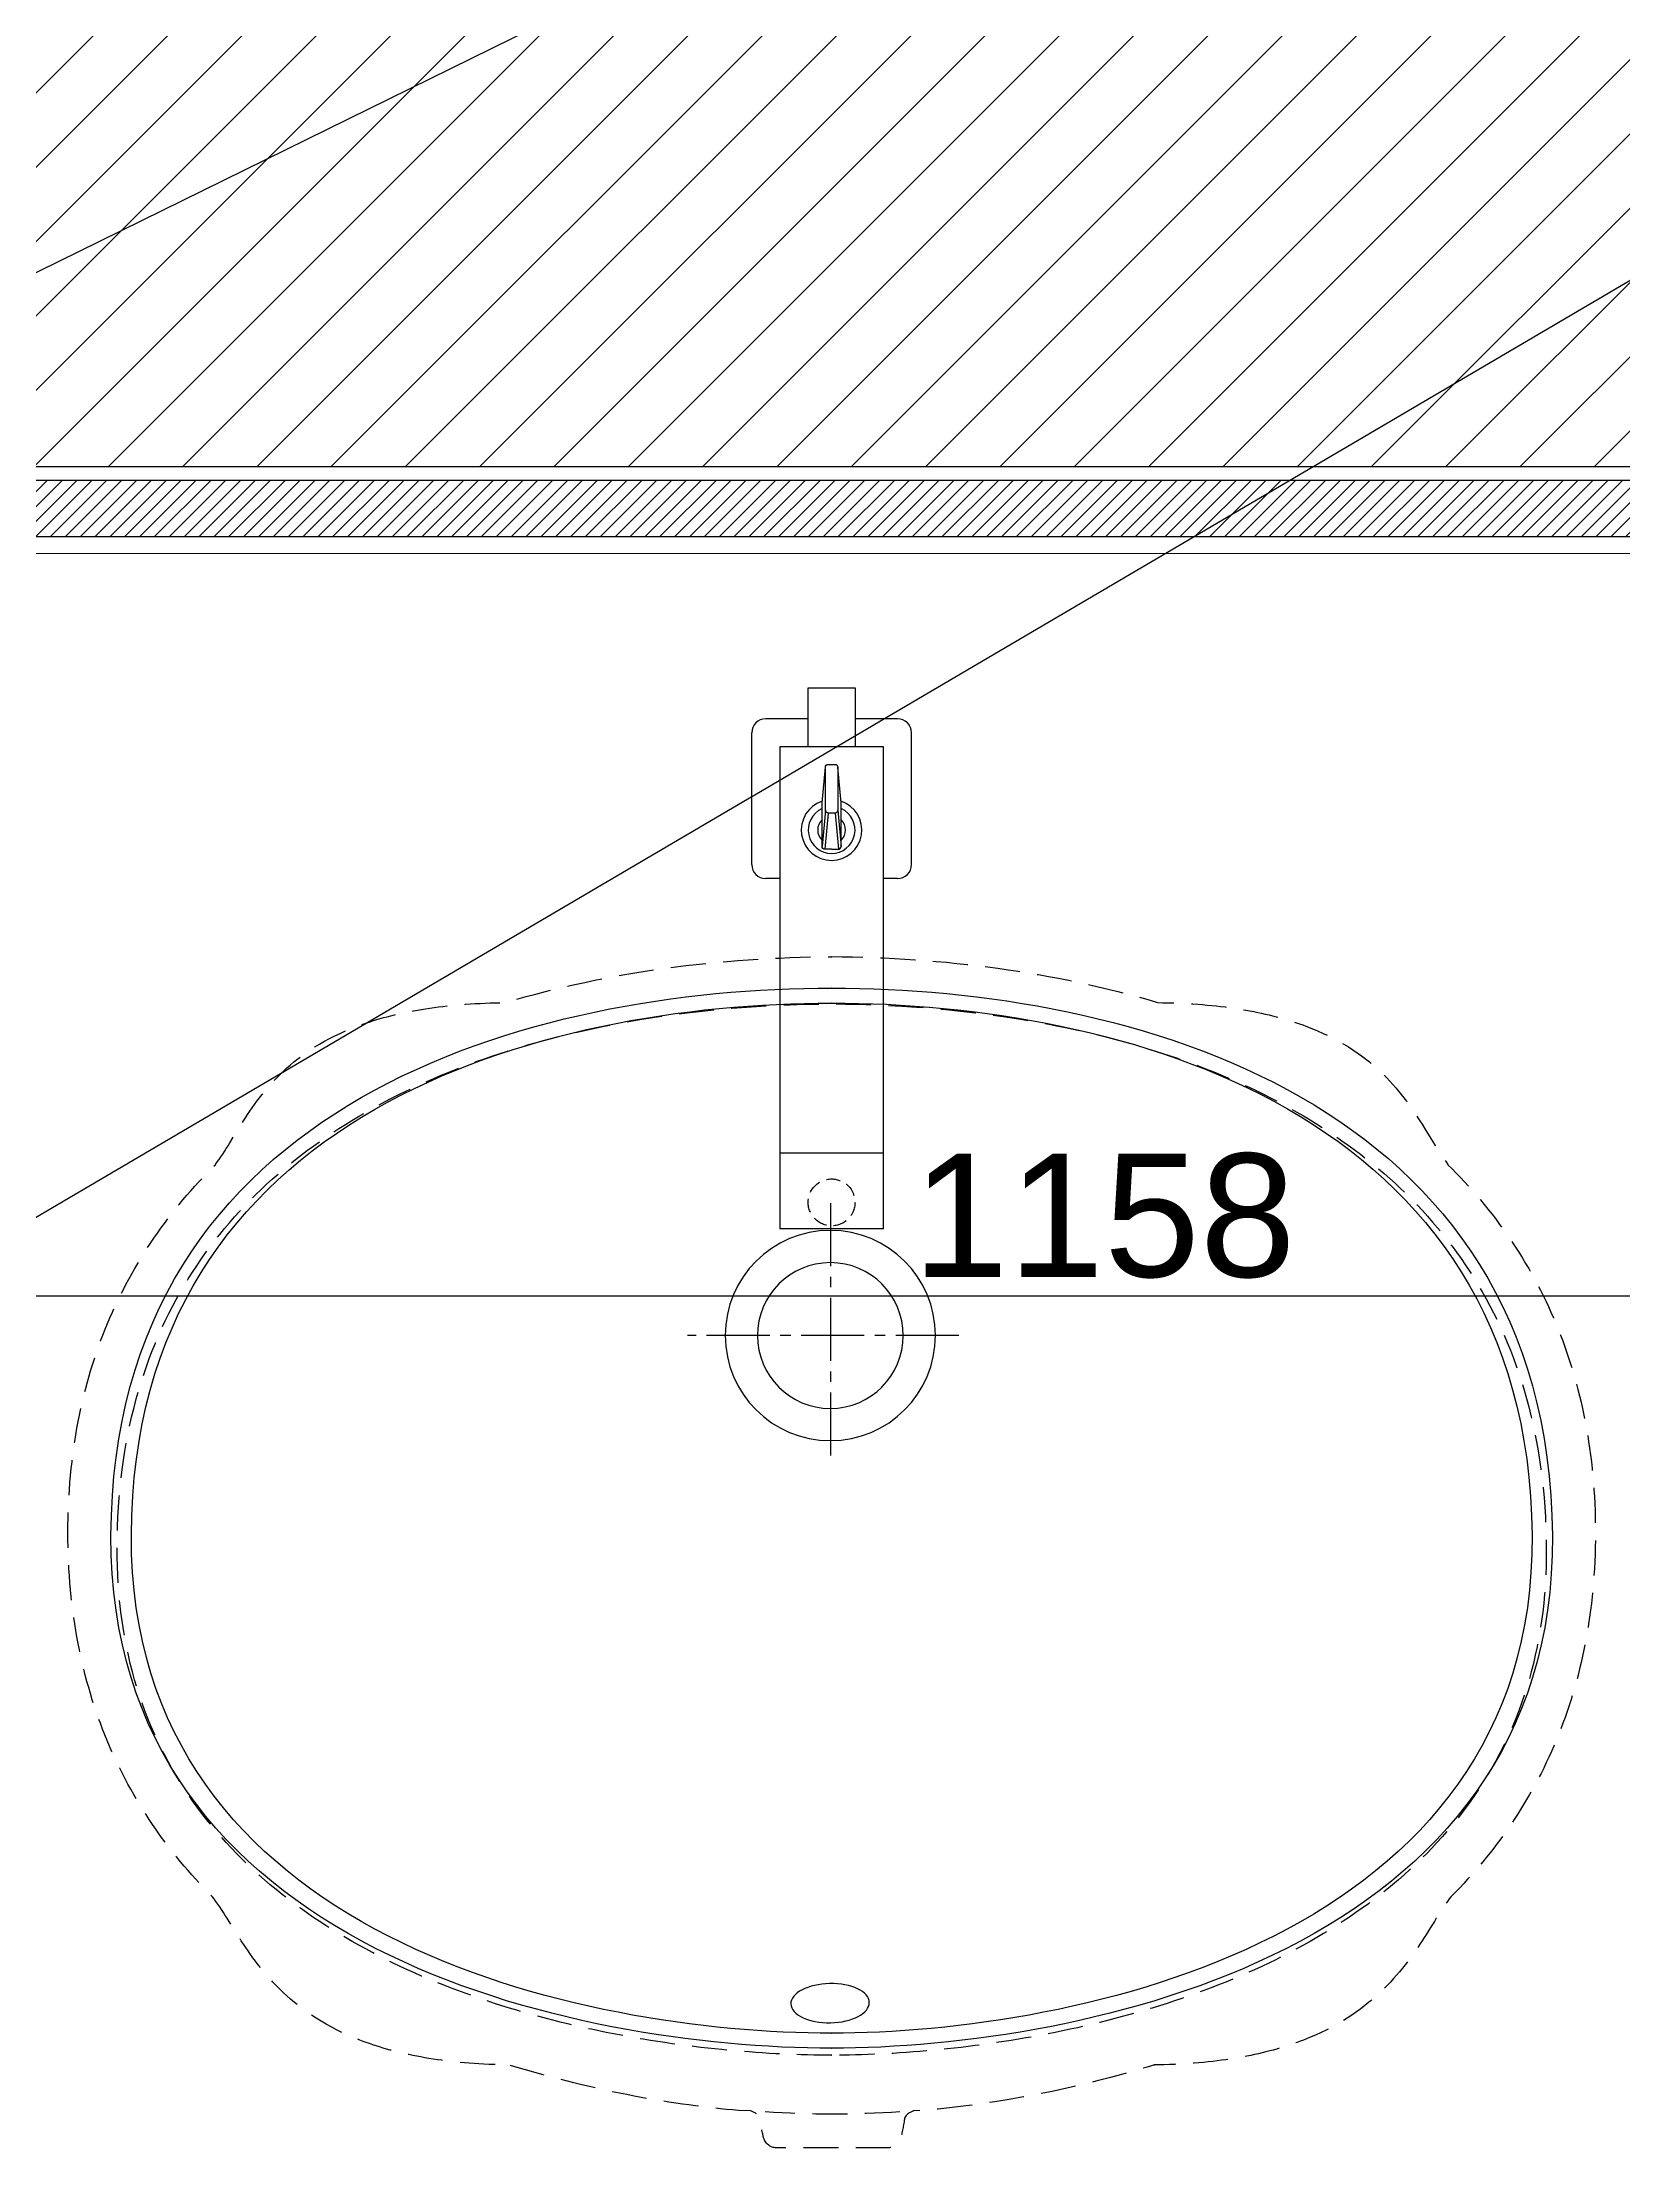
# Model space of a CAD drawing. Header units: inches. Extents: x 258415 to 640093, y 441672 to 945769.
# Drawn here: x 311478 to 312042, y 471107 to 471865 of the extents above; entities that cross this region are included whole.
import ezdxf

# ---------------------------------------------------------------- set-up
doc = ezdxf.new("R2010")
doc.units = ezdxf.units.IN
doc.header["$MEASUREMENT"] = 0
doc.set_wipeout_variables(frame=1)
for name, pattern in [('CENTER2', [1.125, 0.75, -0.125, 0.125, -0.125]), ('DASHED2', [0.375, 0.25, -0.125]), ('HIDDEN', [0.375, 0.25, -0.125])]:
    doc.linetypes.add(name, pattern=pattern)
for name, color, linetype in [('A-DIMESNION-1', 7, 'Continuous'), ('CQ SANITARY WARES', 212, 'Continuous'), ('CQ Wall plan', 3, 'Continuous'), ('CQ Wood Section', 60, 'Continuous'), ('CQ_callout', 34, 'Continuous'), ('grab bar', 7, 'Continuous'), ('SANITARY WARES', 212, 'Continuous'), ('xref grd floor$2$CQ Wall hatch_CHB', 8, 'Continuous')]:
    doc.layers.add(name, color=color, linetype=linetype)
doc.layers.add('CQ Mirror-Glass', color=4, linetype='Continuous', lineweight=0)
doc.layers.add('CQ wooh hatch', color=8, linetype='HIDDEN', lineweight=18)
doc.styles.get("Standard").update_dxf_attribs({"font": 'arial.ttf'})
doc.dimstyles.new('CQ Anno', dxfattribs={"dimscale": 40, "dimtxt": 2.2, "dimasz": 0.75, "dimexe": 1, "dimexo": 0.5, "dimgap": 0.5, "dimtad": 1, "dimrnd": 1, "dimdsep": 46, "dimtxsty": 'Standard', "dimblk": 'x-04-bw-gf-dim-50$0$DIM12', "dimcen": 0.0025, "dimdle": 0.5, "dimclrd": 8, "dimclre": 8, "dimclrt": 2, "dimazin": 2, "dimtfac": 1, "dimtix": 1, "dimtmove": 1, "dimatfit": 0, "dimfxl": 50, "dimtolj": 1, "dimtzin": 0, "dimlwd": -1, "dimarcsym": 1})
doc.dimstyles.get("Standard").update_dxf_attribs({"dimtxt": 0.18, "dimasz": 0.18, "dimexe": 0.18, "dimexo": 0.0625, "dimgap": 0.09, "dimtad": 0, "dimtih": 1, "dimtoh": 1, "dimdec": 4, "dimzin": 0, "dimdsep": 46, "dimtxsty": 'Standard', "dimcen": 0.09, "dimadec": 0, "dimazin": 0, "dimtfac": 1, "dimtdec": 4, "dimtofl": 0, "dimtmove": 0, "dimatfit": 3, "dimfxl": 1, "dimtolj": 1, "dimtzin": 0, "dimarcsym": 0})

# ---------------------------------------------------------------- blocks, each defined once
blk = doc.blocks.new('ff-12 wall plan')
at = {"layer": 'xref grd floor$2$CQ Wall hatch_CHB'}
h = blk.add_hatch(dxfattribs=at)
h.set_pattern_fill('ANSI31,_O', color=8, scale=150)
h.set_pattern_definition([(45, (0, 0), (-13.25825215, 13.25825215), [])])
h.paths.add_polyline_path([(312955.41, 471814.09), (312955.41, 471914.09), (312585.44, 471914.09), (312585.44, 471259.09), (312535.44, 471259.09), (312535.44, 471914.09), (311605.44, 471914.09), (311605.44, 471964.09), (312955.41, 471964.09), (312955.41, 472087.27), (311505.44, 472087.27), (311505.44, 471914.09), (311355.44, 471914.09), (311355.44, 472087.27), (311255.44, 472087.27), (311255.44, 471914.09), (309755.44, 471914.09), (309755.44, 472087.27), (309655.44, 472087.27), (309655.44, 471914.09), (308955.44, 471914.09), (308955.44, 472087.27), (308755.44, 472087.27), (308755.44, 470864.09), (308955.44, 470864.09), (308955.44, 471714.09), (312435.44, 471714.09), (312435.44, 471109.09), (312635.45, 471109.09), (312635.45, 471159.09), (312785.44, 471159.09), (312785.44, 471814.09)])
at = {"layer": 'CQ Wall plan', "elevation": 0}
blk.add_lwpolyline([(310120.44, 471714.09), (312435.44, 471714.09), (312435.44, 471109.09), (312635.45, 471109.09), (312635.45, 471159.09), (312785.44, 471159.09), (312785.44, 471814.09), (312955.41, 471814.09)], dxfattribs=at)
blk = doc.blocks.new('AXOR CITERIOR 39031000_plan')
blk.add_wipeout([(8.36, 28.5), (8.36, 39.5), (-8.36, 39.5), (-8.36, 28.5), (-23.5, 28.5), (-25.03, 28.26), (-26.14, 27.74), (-27.04, 27.04), (-27.93, 25.82), (-28.42, 24.38), (-28.5, 23.5), (-28.5, -23.5), (-27.91, -25.87), (-27.04, -27.04), (-25.99, -27.84), (-24.55, -28.39), (-23.5, -28.5), (-18.5, -28.5), (-18.5, -153.5), (18.5, -153.5), (18.5, -28.5), (23.5, -28.5), (26.06, -27.8), (27.04, -27.04), (27.89, -25.89), (28.5, -23.5), (28.5, 23.5), (27.75, 26.13), (27.04, 27.04), (25.71, 27.98), (24.47, 28.41), (23.5, 28.5)])
at = {"layer": 'SANITARY WARES'}
for p, q in [((-28.5, -23.5), (-28.5, 23.5)), ((-8.36, 28.5), (-23.5, 28.5)), ((23.5, 28.5), (8.36, 28.5)), ((28.5, -23.5), (28.5, 23.5)), ((-18.5, 18.5), (-18.5, -153.5)), ((18.5, 18.5), (-18.5, 18.5)), ((-18.5, 18.5), (-18.5, 18.5)), ((18.5, -153.5), (18.5, 18.5)), ((-2.22, -4.11), (-3.41, -17.05)), ((-1.22, -5.11), (-2.41, -18.05)), ((1.22, -5.11), (2.41, -18.05)), ((2.22, -4.11), (3.41, -17.05)), ((-18.5, -28.5), (-23.5, -28.5)), ((23.5, -28.5), (18.5, -28.5)), ((18.5, -126.41), (-18.5, -126.41)), ((18.5, -153.5), (-18.5, -153.5))]:
    blk.add_line(p, q, dxfattribs=at)
blk.add_lwpolyline([(-8.36, 39.5), (8.36, 39.5), (8.36, 18.5), (-8.36, 18.5)], close=True, dxfattribs=at)
for points in [[(0, -18.05), (-2.41, -18.05, -0.414214), (-3.41, -17.05), (-3.41, -1.9, -0.022947), (-3.39, -1.44), (-2.22, 11.3)], [(0, -18.05), (2.41, -18.05, 0.414214), (3.41, -17.05), (3.41, -1.9, 0.022947), (3.39, -1.44), (2.22, 11.3)]]:
    blk.add_lwpolyline(points, format="xyb", dxfattribs=at)
blk.add_lwpolyline([(-1.22, 12.22), (1.22, 12.22, -0.414214), (2.22, 11.22), (2.22, -4.11, -0.414214), (1.22, -5.11), (-1.22, -5.11, -0.414214), (-2.22, -4.11), (-2.22, 11.22, -0.414214)], format="xyb", close=True, dxfattribs=at)
at = {"layer": 'SANITARY WARES', "linetype": 'HIDDEN', "ltscale": 20}
blk.add_circle((0, -144.02), 8.36, dxfattribs=at)
at = {"layer": 'SANITARY WARES'}
for centre, radius, start, end in [((-23.5, 23.5), 5, 90, 180), ((23.5, 23.5), 5, 0, 90), ((0, -11.18), 10.82, 108.38948, 71.61052), ((0, -11.18), 8.36, 114.09922, 65.90078), ((0, -11.18), 4.96, 133.52607, 226.47393), ((0, -11.18), 4.96, 313.52607, 46.47393), ((-23.5, -23.5), 5, 180, 270), ((23.5, -23.5), 5, 270, 0)]:
    blk.add_arc(centre, radius, start, end, dxfattribs=at)
blk = doc.blocks.new('Duravit_undercounter_santosa046651d')
at = {"layer": 'SANITARY WARES', "linetype": 'CENTER2', "ltscale": 30}
for p, q in [((0, 45.81), (0, -45.81)), ((-45.86, -1.38), (50.95, -1.38))]:
    blk.add_line(p, q, dxfattribs=at)
at = {"layer": 'SANITARY WARES'}
for radius in [37.5, 26]:
    blk.add_circle((0, -1.38), radius, dxfattribs=at)
at = {"layer": 'SANITARY WARES', "color": 250, "linetype": 'DASHED2', "ltscale": 50}
blk.add_arc((-0.78, 75.92), 355.08, 266.11902, 273.88098, dxfattribs=at)
at = {"layer": 'SANITARY WARES'}
blk.add_ellipse((0.1, -239.56), major_axis=(-14, 0.29), ratio=0.5, dxfattribs=at)
at = {"layer": 'SANITARY WARES', "color": 250, "linetype": 'DASHED2', "ltscale": 50}
for points, knots in [([(28.39, -277.99), (28.39, -277.99), (25.33, -278.93), (25.1, -281.05), (24.86, -283.17), (23.92, -287.17), (23.92, -287.17), (23.92, -287.17), (23.21, -291.17), (18.98, -291.17), (18.98, -291.17), (-20.3, -291.17), (-20.3, -291.17), (-24.53, -291.17), (-25.24, -287.17), (-25.24, -287.17), (-25.24, -287.17), (-26.18, -283.17), (-26.41, -281.05), (-26.65, -278.93), (-29.71, -277.99), (-29.71, -277.99), (-29.71, -277.99), (-33.42, -277.8), (-33.42, -277.8), (-60.11, -275.47), (-87.55, -270.22), (-115.75, -261.56), (-115.75, -261.56), (-115.39, -261.58), (-115.39, -261.58), (-196.57, -260.7), (-207.38, -219.83), (-221.5, -201.47), (-221.5, -201.47), (-221.69, -201.36), (-221.69, -201.36), (-252.82, -170.1), (-273, -127.79), (-273, -71.69), (-273, -15.74), (-252.92, 27.51), (-220.35, 59.56), (-220.35, 59.56), (-220.39, 59.68), (-220.39, 59.68), (-206.27, 78.04), (-197.89, 116.51), (-116.71, 117.38), (-116.71, 117.38), (-116.36, 117.56), (-116.36, 117.56), (-80.1, 128.36), (-40.39, 133.54), (-0.46, 133.77), (-0.46, 133.77), (-0.5, 133.76), (-0.5, 133.76), (39.43, 133.54), (79.14, 128.35), (115.4, 117.56), (115.4, 117.56), (115.75, 117.38), (115.75, 117.38), (196.93, 116.5), (205.32, 78.03), (219.43, 59.67), (219.43, 59.67), (219.39, 59.56), (219.39, 59.56), (251.96, 27.5), (272.05, -15.74), (272.05, -71.69), (272.05, -127.8), (251.86, -170.1), (220.73, -201.36), (220.73, -201.36), (220.54, -201.47), (220.54, -201.47), (206.42, -219.84), (195.61, -260.71), (114.43, -261.58), (114.43, -261.58), (114.79, -261.56), (114.79, -261.56), (82.57, -271.46), (55.06, -275.91), (32.8, -277.85), (32.8, -277.85), (28.39, -277.99), (28.39, -277.99)], [0, 0, 0, 0, 1, 1, 1, 2, 2, 2, 3, 3, 3, 4, 4, 4, 5, 5, 5, 6, 6, 6, 7, 7, 7, 8, 8, 8, 9, 9, 9, 10, 10, 10, 11, 11, 11, 12, 12, 12, 13, 13, 13, 14, 14, 14, 15, 15, 15, 16, 16, 16, 17, 17, 17, 18, 18, 18, 19, 19, 19, 20, 20, 20, 21, 21, 21, 22, 22, 22, 23, 23, 23, 24, 24, 24, 25, 25, 25, 26, 26, 26, 27, 27, 27, 28, 28, 28, 29, 29, 29, 30, 30, 30, 30]), ([(-0.46, -258.13), (-88.47, -258.02), (-256.68, -224.44), (-255.48, -76.86), (-254.22, 78.77), (-104.34, 116.8), (-0.45, 116.9), (-0.45, 116.9), (-0.5, 116.9), (-0.5, 116.9), (104.14, 116.8), (253.89, 78.2), (254.52, -76.86), (255.12, -224.44), (89.32, -258.02), (-0.5, -258.13), (-0.5, -258.13), (-0.46, -258.13), (-0.46, -258.13)], [0, 0, 0, 0, 1, 1, 1, 2, 2, 2, 3, 3, 3, 4, 4, 4, 5, 5, 5, 6, 6, 6, 6])]:
    blk.add_open_spline(points, degree=3, knots=knots, dxfattribs=at)
at = {"layer": 'SANITARY WARES'}
for points in [[(-0.46, -255.63, 0), (-89.22, -255.52, 0), (-258.86, -221.66, 0), (-257.65, -72.82, 0), (-256.38, 84.13, 0), (-105.22, 122.48, 0), (-0.45, 122.59, 0), (-0.45, 122.59, 0), (-0.5, 122.59, 0), (-0.5, 122.59, 0), (105.03, 122.48, 0), (256.06, 83.56, 0), (256.7, -72.83, 0), (257.3, -221.66, 0), (90.09, -255.52, 0), (-0.5, -255.64, 0), (-0.5, -255.64, 0), (-0.46, -255.63, 0), (-0.46, -255.63, 0)], [(-0.46, -250.29, 0), (-86.71, -250.18, 0), (-251.55, -217.27, 0), (-250.38, -72.65, 0), (-249.14, 79.87, 0), (-102.26, 117.14, 0), (-0.45, 117.24, 0), (-0.45, 117.24, 0), (-0.5, 117.24, 0), (-0.5, 117.24, 0), (102.05, 117.14, 0), (248.8, 79.31, 0), (249.42, -72.65, 0), (250.01, -217.27, 0), (87.53, -250.18, 0), (-0.5, -250.29, 0), (-0.5, -250.29, 0), (-0.46, -250.29, 0), (-0.46, -250.29, 0)]]:
    blk.add_open_spline(points, degree=3, knots=[0, 0, 0, 0, 1, 1, 1, 2, 2, 2, 3, 3, 3, 4, 4, 4, 5, 5, 5, 6, 6, 6, 6], dxfattribs=at)
blk = doc.blocks.new('vanity mirror ff-12')
at = {"layer": 'CQ wooh hatch', "linetype": 'ByBlock'}
h = blk.add_hatch(dxfattribs=at)
h.set_pattern_fill('ANSI31', color=256, scale=30, angle=-180)
h.set_pattern_definition([(225, (-192844.607, 907538.209), (2.65165043, -2.65165043), [])])
h.paths.add_polyline_path([(312175.44, 471689.09), (312175.44, 471709.09), (310380.44, 471709.09), (310380.44, 471689.09)])
at = {"layer": 'CQ Mirror-Glass', "elevation": 0}
blk.add_lwpolyline([(311549.57, 471683.09), (312155.41, 471683.09, 0.03724), (312155.46, 471683.1), (312175.44, 471686.09), (312175.44, 471689.09), (311549.57, 471689.09), (310380.37, 471689.09), (310380.37, 471686.09), (310400.35, 471683.1, 0.03724), (310400.39, 471683.09)], format="xyb", close=True, dxfattribs=at)
at = {"layer": 'CQ Wood Section', "elevation": 0}
blk.add_lwpolyline([(312175.44, 471689.09), (312175.44, 471709.09), (310380.36, 471709.09), (310380.36, 471689.09)], close=True, dxfattribs=at)
blk = doc.blocks.new('x-04-bw-gf-dim-50$0$DIM12')
blk.add_line((0, -1), (0, 1))
at = {"color": 8}
blk.add_line((-1, 0), (1, 0), dxfattribs=at)
blk.add_circle((0, 0), 0.5)
blk = doc.blocks.new('*D248')
at = {"layer": 'A-DIMESNION-1', "color": 8, "lineweight": -2, "ltscale": 0.05, "transparency": 16777216}
for p, q in [((310120.44, 471734.09), (310120.44, 472673)), ((312435.44, 471734.09), (312435.44, 472673))]:
    blk.add_line(p, q, dxfattribs=at)
at = {"layer": 'A-DIMESNION-1', "color": 8, "ltscale": 0.05, "transparency": 16777216}
blk.add_line((312415.44, 472633), (310140.44, 472633), dxfattribs=at)
at = {"layer": 'Defpoints', "color": 0, "linetype": 'Continuous', "ltscale": 0.05, "transparency": 16777216}
for p in [(310120.44, 472633), (310120.44, 471714.09, 0), (312435.44, 471714.09, 0)]:
    blk.add_point(p, dxfattribs=at)
at = {"layer": 'A-DIMESNION-1', "color": 8, "linetype": 'Continuous', "ltscale": 0.05, "transparency": 16777216, "xscale": 20, "yscale": 20, "zscale": 20, "rotation": 180}
blk.add_blockref('x-04-bw-gf-dim-50$0$DIM12', (310120.44, 472633), dxfattribs=at)
at = {"layer": 'A-DIMESNION-1', "color": 8, "linetype": 'Continuous', "ltscale": 0.05, "transparency": 16777216, "xscale": 20, "yscale": 20, "zscale": 20}
blk.add_blockref('x-04-bw-gf-dim-50$0$DIM12', (312435.44, 472633), dxfattribs=at)
at = {"layer": 'A-DIMESNION-1', "color": 2, "linetype": 'Continuous', "ltscale": 0.05, "transparency": 16777216, "insert": (311277.94, 472661.48), "char_height": 44, "attachment_point": 5}
blk.add_mtext('\\A1;2315', dxfattribs=at)
blk = doc.blocks.new('*D262')
at = {"layer": 'A-DIMESNION-1', "color": 8, "lineweight": -2, "ltscale": 0.05, "transparency": 16777216}
for p, q in [((312435.44, 471694.09), (312435.44, 471378.23)), ((311277.9, 471627.59), (311277.9, 471378.23))]:
    blk.add_line(p, q, dxfattribs=at)
at = {"layer": 'A-DIMESNION-1', "color": 8, "ltscale": 0.05, "transparency": 16777216}
blk.add_line((311297.9, 471418.23), (312415.44, 471418.23), dxfattribs=at)
at = {"layer": 'Defpoints', "color": 0, "linetype": 'Continuous', "ltscale": 0.05, "transparency": 16777216}
for p in [(312435.44, 471714.09, 0), (311277.9, 471647.59), (312435.44, 471418.23)]:
    blk.add_point(p, dxfattribs=at)
at = {"layer": 'A-DIMESNION-1', "color": 8, "linetype": 'Continuous', "ltscale": 0.05, "transparency": 16777216, "xscale": 20, "yscale": 20, "zscale": 20, "rotation": 180}
blk.add_blockref('x-04-bw-gf-dim-50$0$DIM12', (311277.9, 471418.23), dxfattribs=at)
at = {"layer": 'A-DIMESNION-1', "color": 8, "linetype": 'Continuous', "ltscale": 0.05, "transparency": 16777216, "xscale": 20, "yscale": 20, "zscale": 20}
blk.add_blockref('x-04-bw-gf-dim-50$0$DIM12', (312435.44, 471418.23), dxfattribs=at)
at = {"layer": 'A-DIMESNION-1', "color": 2, "linetype": 'Continuous', "ltscale": 0.05, "transparency": 16777216, "insert": (311856.67, 471446.7), "char_height": 44, "attachment_point": 5}
blk.add_mtext('\\A1;1158', dxfattribs=at)

msp = doc.modelspace()

# ---------------------------------------------------------------- block references
at = {"layer": 'CQ Wall plan'}
msp.add_blockref('ff-12 wall plan', (0, 0), dxfattribs=at)
at = {"layer": 'grab bar'}
msp.add_blockref('vanity mirror ff-12', (0, 0), dxfattribs=at)

# ---------------------------------------------------------------- dimensions: what is measured, and where the dimension line sits
at = {"layer": 'A-DIMESNION-1', "color": 64, "linetype": 'Continuous', "ltscale": 0.05}
dim = msp.add_linear_dim(base=(310120.436, 472633), p1=(312435.436, 471714.092, 0), p2=(310120.436, 471714.092, 0), dimstyle='CQ Anno', override={"dimscale": 0, "dimasz": 1, "dimexe": 2, "dimexo": 1, "dimgap": 0.3, "dimcen": 0.005}, dxfattribs=at)
dim.commit()
dim.dimension.update_dxf_attribs({"geometry": '*D248', "text_midpoint": (311277.936, 472661.48)})

# ---------------------------------------------------------------- leaders
at = {"layer": 'CQ_callout'}
msp.add_leader([(311271.84, 471683.093), (313194.38, 472628.891), (314046.088, 472628.891)], dimstyle='Standard', override={"dimasz": 10, "dimldrblk": 'Dot', "dimfxl": 0.1, "dimarcsym": 2}, dxfattribs=at)

# ---------------------------------------------------------------- next in the draw order: block references
at = {"layer": 'CQ SANITARY WARES'}
msp.add_blockref('AXOR CITERIOR 39031000_plan', (311759.436, 471595.601, 0), dxfattribs=at)

# ---------------------------------------------------------------- next in the draw order: block references
at = {"layer": 'CQ SANITARY WARES', "xscale": -1}
msp.add_blockref('Duravit_undercounter_santosa046651d', (311758.993, 471405.474, 0), dxfattribs=at)

# ---------------------------------------------------------------- next in the draw order: dimensions: what is measured, and where the dimension line sits
at = {"layer": 'A-DIMESNION-1', "color": 64, "linetype": 'Continuous', "ltscale": 0.05}
dim = msp.add_linear_dim(base=(312435.436, 471418.231), p1=(311277.9, 471647.593), p2=(312435.436, 471714.092, 0), angle=180, dimstyle='CQ Anno', override={"dimscale": 0, "dimasz": 1, "dimexe": 2, "dimexo": 1, "dimgap": 0.3, "dimcen": 0.005}, dxfattribs=at)
dim.commit()
dim.dimension.update_dxf_attribs({"geometry": '*D262', "text_midpoint": (311856.668, 471446.696)})

# ---------------------------------------------------------------- next in the draw order: leaders
at = {"layer": 'CQ_callout'}
msp.add_leader([(311282.052, 471332.646), (313194.38, 472456.193), (314046.088, 472456.193)], dimstyle='Standard', override={"dimasz": 10, "dimldrblk": 'Dot', "dimfxl": 0.1, "dimarcsym": 2}, dxfattribs=at)

doc.saveas('drawing.dxf')
